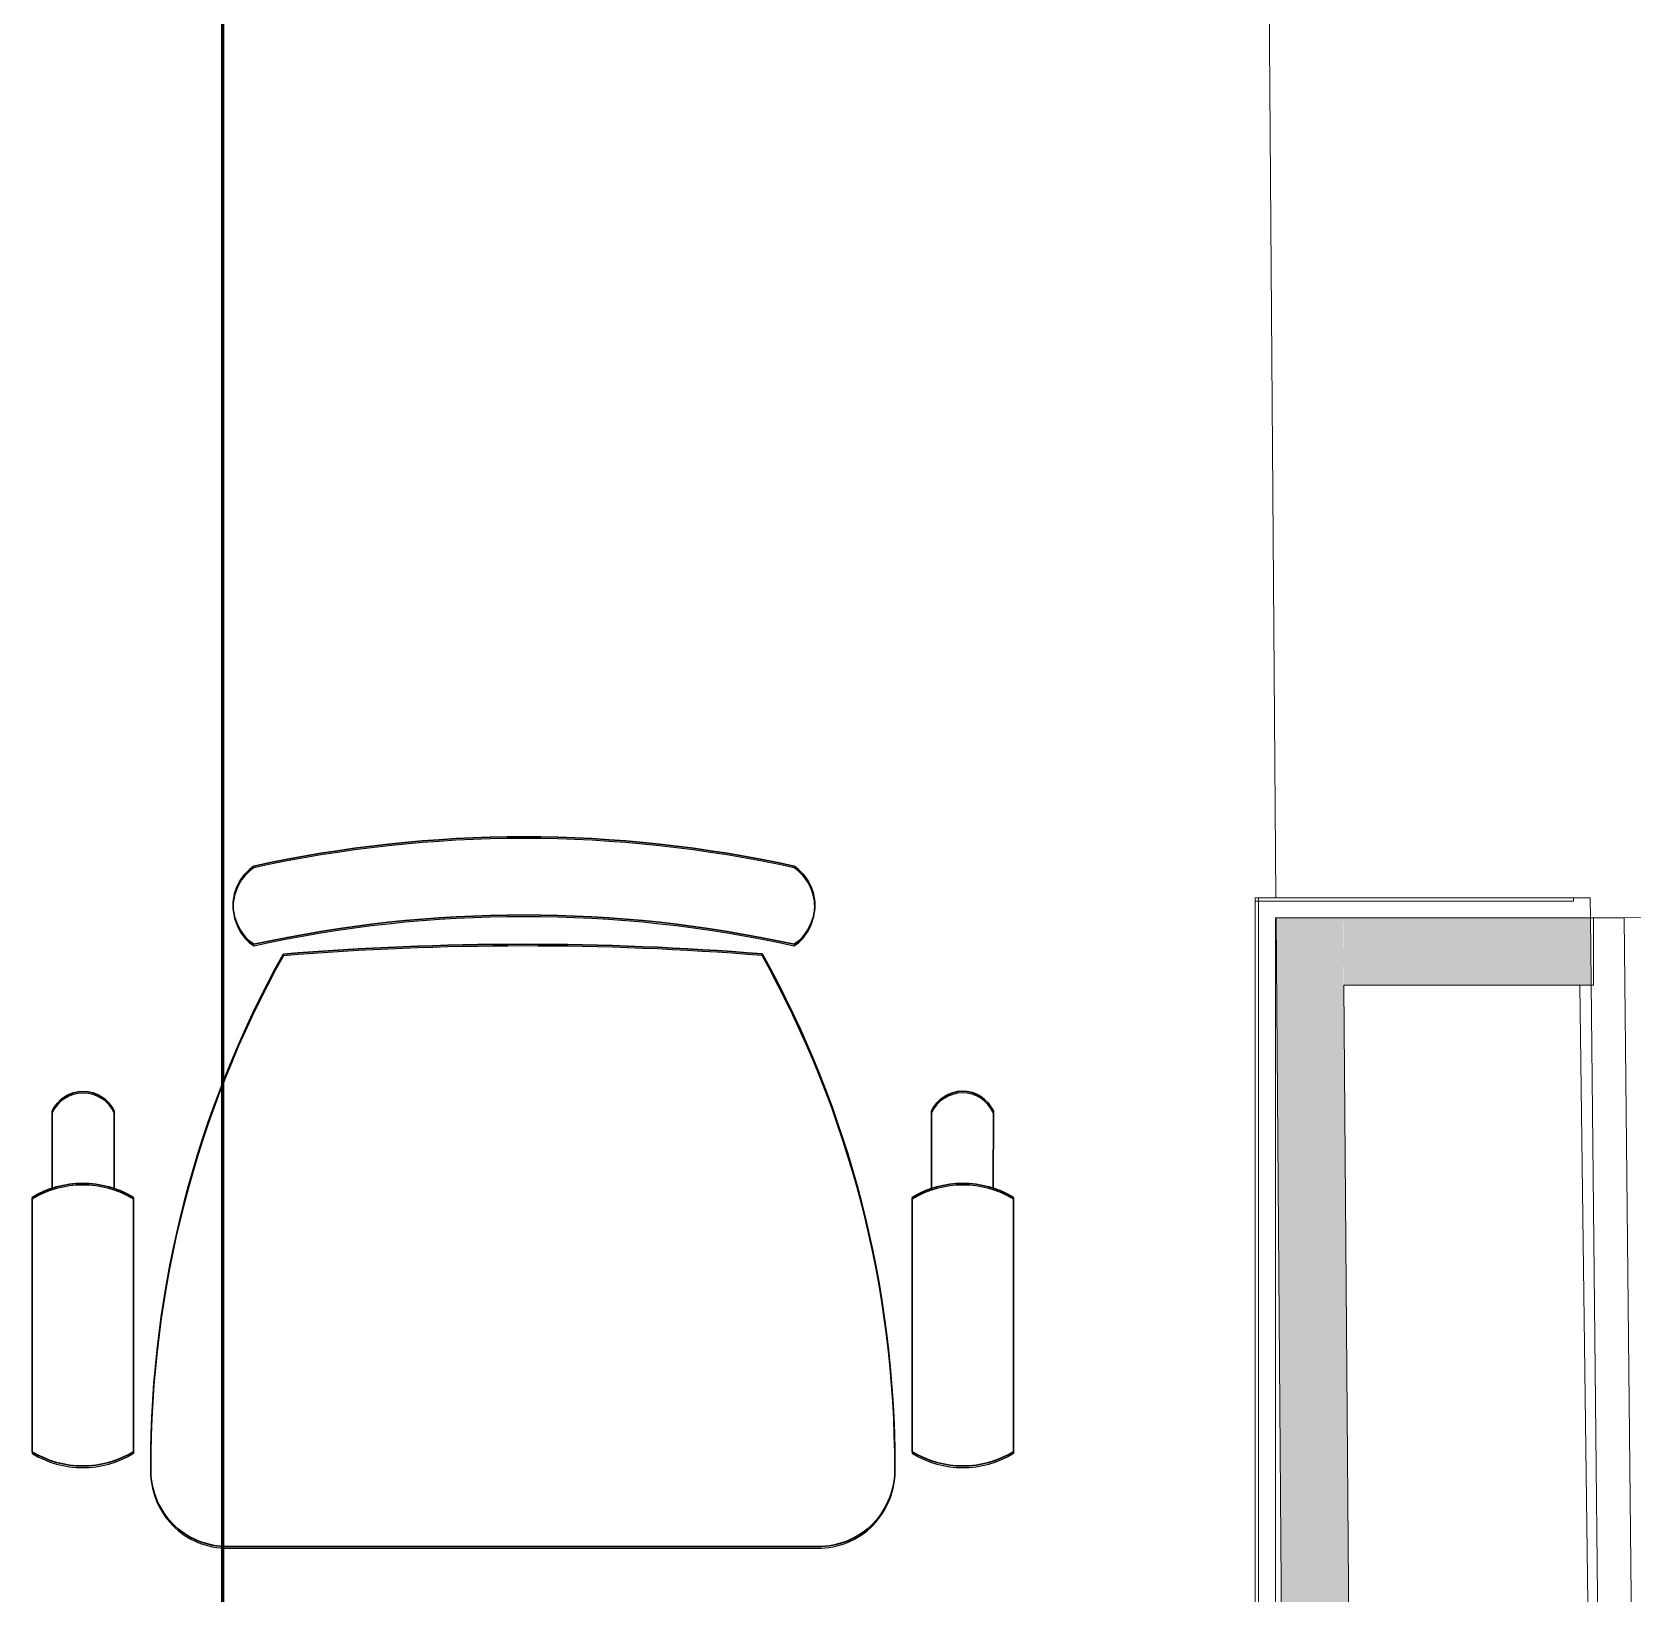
# Model space of a CAD drawing. Header units: millimetres. Extents: x -32 to 417638015, y -35 to 175284279.
# Drawn here: x 416312565 to 416313516, y 175237638 to 175238566 of the extents above; entities that cross this region are included whole.
import ezdxf

# ---------------------------------------------------------------- set-up
doc = ezdxf.new("R2010")
doc.units = ezdxf.units.MM
for name, color, linetype, lineweight in [('_ЭМ_В полу', 26, 'Кабель в трубе', 60), ('_ЭМ_ТХобщее_слой', 7, 'Continuous', 30), ('Перекрытие', 7, 'Continuous', 18), ('Стены внутренние', 7, 'Continuous', 18), ('Стены отделка', 7, 'Continuous', 30), ('Стены штриховка', 7, 'Continuous', 9), ('ШТРИХОВКА', 252, 'Continuous', 15)]:
    doc.layers.add(name, color=color, linetype=linetype, lineweight=lineweight)
doc.layers.add('ЭОМ_Лотки рабочие', color=5, linetype='Continuous')
doc.linetypes.add('Кабель в трубе', pattern='A,8,[133,ltypeshp.shx,S=1,R=0,X=10,Y=1.3],-3,[130,ltypeshp.shx,S=1.5,R=-45,X=-1.5,Y=0],8', length=19)

# ---------------------------------------------------------------- blocks, each defined once
blk = doc.blocks.new('ТХ 1 этаж.')
at = {"color": 252, "linetype": 'Continuous', "true_color": 0x939598}
for p, q in [((55235.23, 4858.87), (55235.25, 4813.26)), ((55271.97, 4858.8), (55271.97, 4813.09)), ((55757.66, 4858.8), (55757.66, 4813.09)), ((55794.4, 4858.87), (55794.38, 4813.26)), ((55223.21, 4807.47), (55223.21, 4656.29)), ((55283.44, 4807.47), (55283.44, 4656.29)), ((55746.19, 4807.47), (55746.19, 4656.28)), ((55806.42, 4807.47), (55806.42, 4656.28)), ((55339.74, 4600.02), (55689.9, 4600.02))]:
    blk.add_line(p, q, dxfattribs=at)
for centre, radius, start, end in [((55515.53, 4274.32), 747.51, 77.60199, 102.39777), ((55370.88, 4981.17), 28.12, 124.29147, 235.70827), ((55660.18, 4981.17), 28.12, 304.29007, 55.70964), ((55515.53, 4227.85), 747.51, 77.60199, 102.39777), ((55515.53, 3196.02), 1761.92, 85.39382, 94.65462), ((55918.22, 4648.49), 624.46, 150.90677, 180.12147), ((55111.42, 4648.5), 624.45, 359.87797, 29.10589), ((55776.05, 4850.35), 20.24, 24.89545, 155.33537), ((55253.62, 4850.28), 20.24, 24.89545, 155.33537), ((55253.33, 4757.45), 58.38, 58.95098, 121.04877), ((55776.31, 4757.45), 58.38, 58.95101, 121.04877), ((55253.33, 4706.31), 58.38, 238.95097, 301.04877), ((55776.31, 4706.3), 58.38, 238.95097, 301.04877), ((55339.14, 4645.43), 45.42, 177.81347, 270.74787), ((55690.49, 4645.43), 45.42, 269.25187, 2.18664)]:
    blk.add_arc(centre, radius, start, end, dxfattribs=at)
blk = doc.blocks.new('1 этаж')
at = {"layer": 'Стены внутренние'}
for points in [[(49151.177, 5571.232), (49153.241, 5571.232), (49145.852, 6528.957), (49105.971, 6528.957), (49113.24, 5571.232), (49149.519, 5571.232)], [(49196.552, 6488.957), (49293.148, 6488.957), (49292.736, 6528.957), (49145.972, 6528.957), (49146.276, 6488.957), (49166.992, 6488.957)]]:
    blk.add_hatch(color=8, dxfattribs=at).paths.add_polyline_path(points)
at = {"layer": 'Перекрытие', "color": 8}
for p, q in [((49099.346, 7401.902), (49105.88, 6540.957)), ((49312.735, 6529.077), (49635.967, 6531.53)), ((49298.531, 5531.232), (49286.466, 6488.957))]:
    blk.add_line(p, q, dxfattribs=at)
at = {"layer": 'Стены отделка', "color": 8, "lineweight": 9}
for p, q in [((49093.514, 6538.957), (49093.514, 5521.232)), ((49292.614, 6540.957), (49095.514, 6540.957)), ((49292.737, 6528.957), (49292.614, 6540.957)), ((49105.514, 5531.232), (49105.514, 6528.957)), ((49105.514, 6528.957), (49294.514, 6528.957)), ((49105.971, 6528.957), (49113.543, 5531.232)), ((49312.736, 6529.134), (49292.736, 6529.073)), ((49302.996, 5530.334), (49292.736, 6529.073)), ((49294.514, 6488.957), (49294.514, 6528.957)), ((49322.996, 5530.395), (49312.736, 6529.134)), ((49153.241, 5571.232), (49146.276, 6488.957)), ((49146.276, 6488.957), (49294.514, 6488.957))]:
    blk.add_line(p, q, dxfattribs=at)
at = {"layer": 'Стены штриховка', "color": 8}
for p, q in [((49095.514, 6540.957), (49093.514, 6540.957)), ((49093.514, 6540.957), (49093.514, 6538.957)), ((49282.634, 6538.957), (49093.514, 6538.957)), ((49095.514, 6540.957), (49095.514, 5519.232)), ((49282.613, 6540.957), (49282.634, 6538.957))]:
    blk.add_line(p, q, dxfattribs=at)
at = {"layer": 'ЭОМ_Лотки рабочие'}
blk.add_blockref('ТХ 1 этаж.', (-6856.492, 1554.379), dxfattribs=at)
blk = doc.blocks.new('_ЭМ_ТХ2_1этаж')
at = {"color": 252, "linetype": 'Continuous', "true_color": 0x939598}
for p, q in [((166383.12, -64334.64), (166383.14, -64380.25)), ((166419.87, -64334.71), (166419.86, -64380.43)), ((166905.55, -64334.71), (166905.55, -64380.43)), ((166942.3, -64334.64), (166942.27, -64380.25)), ((166371.1, -64386.04), (166371.1, -64537.23)), ((166431.33, -64386.04), (166431.33, -64537.23)), ((166894.09, -64386.05), (166894.09, -64537.23)), ((166954.31, -64386.05), (166954.31, -64537.23)), ((166487.63, -64593.49), (166837.79, -64593.49))]:
    blk.add_line(p, q, dxfattribs=at)
for centre, radius, start, end in [((166663.42, -64919.19), 747.51, 77.60199, 102.39777), ((166518.77, -64212.34), 28.12, 124.29147, 235.70827), ((166808.07, -64212.34), 28.12, 304.29007, 55.70964), ((166663.42, -64965.66), 747.51, 77.60199, 102.39777), ((166663.42, -65997.49), 1761.92, 85.39382, 94.65462), ((167066.11, -64545.02), 624.46, 150.90677, 180.12147), ((166259.31, -64545.01), 624.45, 359.87797, 29.10589), ((166401.51, -64343.23), 20.24, 24.89545, 155.33537), ((166923.94, -64343.16), 20.24, 24.89545, 155.33537), ((166401.22, -64436.06), 58.38, 58.95098, 121.04877), ((166924.2, -64436.07), 58.38, 58.95101, 121.04877), ((166401.22, -64487.21), 58.38, 238.95097, 301.04877), ((166924.2, -64487.21), 58.38, 238.95097, 301.04877), ((166487.03, -64548.08), 45.42, 177.81347, 270.74787), ((166838.38, -64548.08), 45.42, 269.25187, 2.18664)]:
    blk.add_arc(centre, radius, start, end, dxfattribs=at)

msp = doc.modelspace()

# ---------------------------------------------------------------- linework, layer by layer
at = {"layer": '_ЭМ_В полу', "ltscale": 25}
msp.add_lwpolyline([(416312678.17, 175234813.89), (416312678.17, 175238914.31)], dxfattribs=at)

# ---------------------------------------------------------------- block references
at = {"layer": '_ЭМ_ТХобщее_слой', "lineweight": 50}
msp.add_blockref('_ЭМ_ТХ2_1этаж', (416146193.73, 175302259.55), dxfattribs=at)
at = {"layer": 'ШТРИХОВКА'}
msp.add_blockref('1 этаж', (416264198.1, 175231510.66), dxfattribs=at)

doc.saveas('drawing.dxf')
